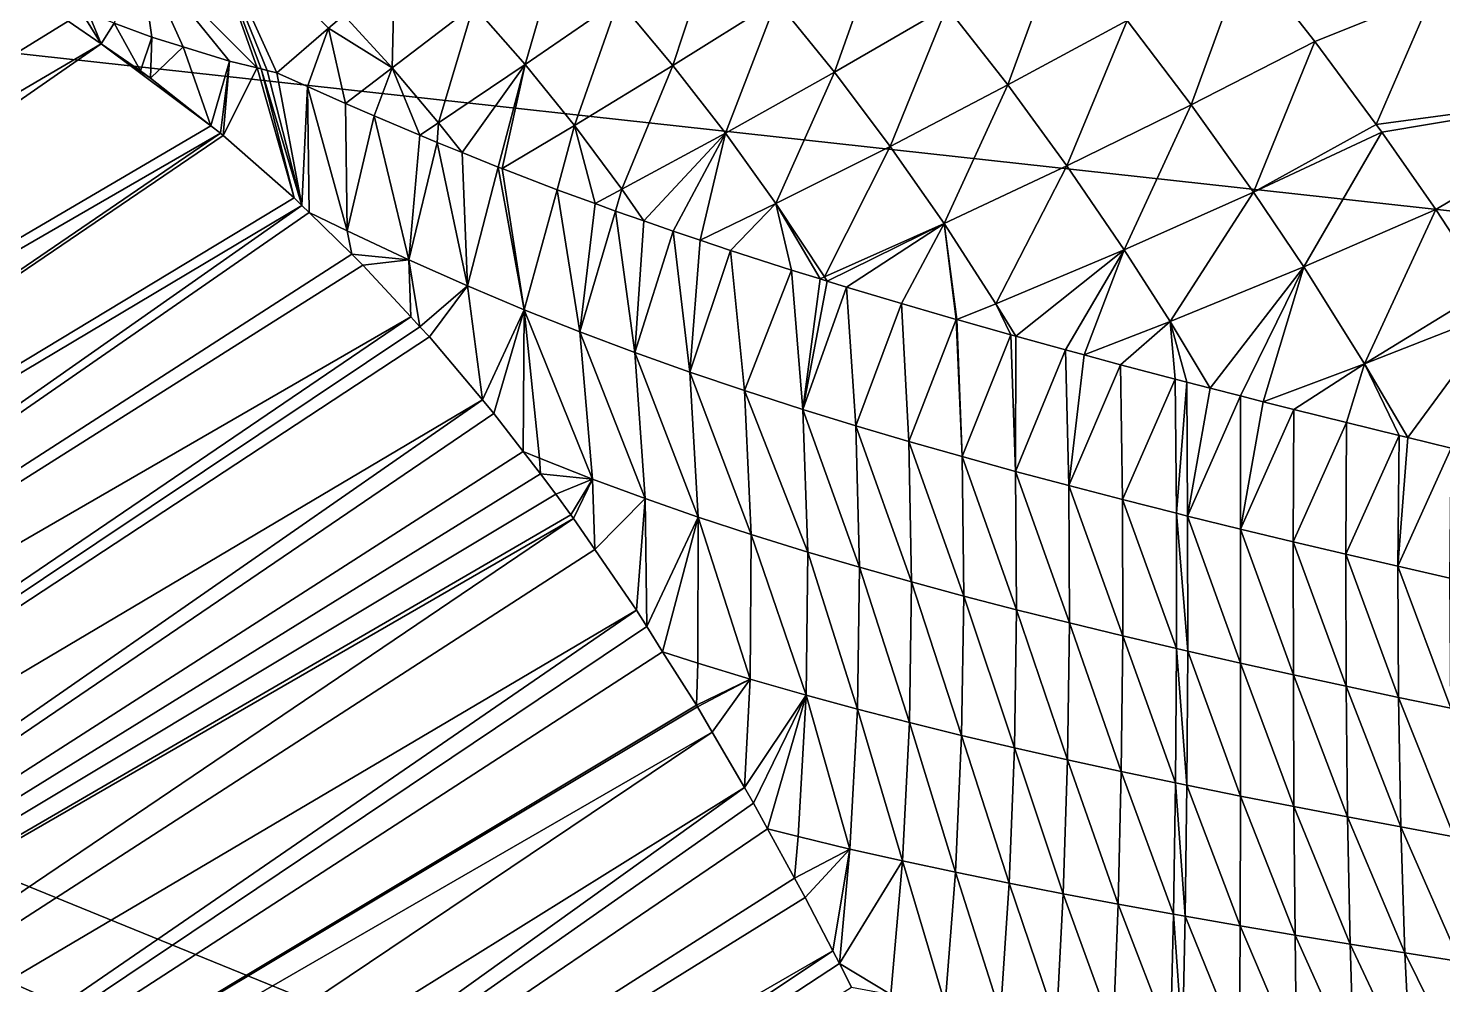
# Model space of a CAD drawing. Header units: metres. Extents: x -44.6 to 35.4, y -44.1 to 26.9.
# Drawn here: x -9.359 to -5.401, y -34.081 to -31.405 of the extents above; entities that cross this region are included whole.
import ezdxf

# ---------------------------------------------------------------- set-up
doc = ezdxf.new("R2010")
doc.units = ezdxf.units.M

msp = doc.modelspace()

# ---------------------------------------------------------------- linework, layer by layer
for points in [[(-4.72861, -19.162354, 91.214554), (10.037395, -33.610336, 91.214554), (-17.179567, -30.617912, 91.214554)], [(-7.651401, -39.624588, 91.214554), (-17.403347, -30.868298, 91.214554), (-17.179567, -30.617912, 91.214554)], [(-17.179567, -30.617912, 91.214554), (-5.13579, -35.973984, 91.214554), (-5.293805, -36.419106, 91.214554)], [(-5.293805, -36.419106, 91.214554), (-5.446304, -36.778797, 91.214554), (-17.179567, -30.617912, 91.214554)], [(-5.446304, -36.778797, 91.214554), (-5.618972, -37.132542, 91.214554), (-17.179567, -30.617912, 91.214554)], [(-5.618972, -37.132542, 91.214554), (-5.811284, -37.479256, 91.214554), (-17.179567, -30.617912, 91.214554)], [(-5.811284, -37.479256, 91.214554), (-6.022655, -37.817894, 91.214554), (-17.179567, -30.617912, 91.214554)], [(-6.022655, -37.817894, 91.214554), (-6.252445, -38.147423, 91.214554), (-17.179567, -30.617912, 91.214554)], [(-6.252445, -38.147423, 91.214554), (-6.499954, -38.466846, 91.214554), (-17.179567, -30.617912, 91.214554)], [(-6.499954, -38.466846, 91.214554), (-6.764432, -38.775192, 91.214554), (-17.179567, -30.617912, 91.214554)], [(-17.179567, -30.617912, 91.214554), (-7.341031, -39.354942, 91.214554), (-7.651401, -39.624588, 91.214554)], [(-6.764432, -38.775192, 91.214554), (-7.045075, -39.071526, 91.214554), (-17.179567, -30.617912, 91.214554)], [(-7.045075, -39.071526, 91.214554), (-7.341031, -39.354942, 91.214554), (-17.179567, -30.617912, 91.214554)], [(-17.179567, -30.617912, 91.214554), (10.037395, -33.610336, 91.214554), (-4.038686, -35.973984, 91.214554)], [(-4.038686, -35.973984, 91.214554), (-5.13579, -35.973984, 91.214554), (-17.179567, -30.617912, 91.214554)], [(-17.403347, -30.868298, 91.214554), (-7.651401, -39.624588, 91.214554), (-7.975243, -39.879639, 91.214554)], [(-7.975243, -39.879639, 91.214554), (-8.311572, -40.11932, 91.214554), (-17.403347, -30.868298, 91.214554)], [(-17.403347, -30.868298, 91.214554), (-9.017574, -40.549717, 91.214554), (-9.385103, -40.739124, 91.214554)], [(-8.311572, -40.11932, 91.214554), (-8.659369, -40.342903, 91.214554), (-17.403347, -30.868298, 91.214554)], [(-8.659369, -40.342903, 91.214554), (-9.017574, -40.549717, 91.214554), (-17.403347, -30.868298, 91.214554)], [(-5.429607, -31.30958, 95.404175), (-4.854476, -31.574711, 95.550835), (-4.55863, -30.970064, 95.549835)], [(-8.892347, -31.026688, 96.007904), (-9.048151, -31.185833, 96.236069), (-8.718632, -31.515865, 96.222389)], [(-8.892347, -31.026688, 96.007904), (-8.519124, -31.404871, 95.996033), (-8.476163, -31.367752, 95.949577)], [(-8.892347, -31.026688, 96.007904), (-8.690208, -31.523039, 96.203484), (-8.663141, -31.529299, 96.185532)], [(-8.892347, -31.026688, 96.007904), (-8.707333, -31.518717, 96.214874), (-8.690208, -31.523039, 96.203484)], [(-8.718632, -31.515865, 96.222389), (-8.707333, -31.518717, 96.214874), (-8.892347, -31.026688, 96.007904)], [(-8.663141, -31.529299, 96.185532), (-8.519124, -31.404871, 95.996033), (-8.892347, -31.026688, 96.007904)], [(-7.432034, -31.135139, 95.399071), (-7.707742, -31.327133, 95.540222), (-7.555175, -31.509029, 95.544724)], [(-7.555175, -31.509029, 95.544724), (-7.264979, -31.327644, 95.405655), (-7.432034, -31.135139, 95.399071)], [(-6.964451, -31.135542, 95.30957), (-7.264979, -31.327644, 95.405655), (-7.103472, -31.5275, 95.417847)], [(-7.103472, -31.5275, 95.417847), (-6.788591, -31.3456, 95.325645), (-6.964451, -31.135542, 95.30957)], [(-9.118727, -31.39015, 96.483597), (-9.013546, -31.429773, 96.417313), (-9.048151, -31.185833, 96.236069)], [(-9.048151, -31.185833, 96.236069), (-8.92608, -31.456532, 96.359634), (-8.795731, -31.496408, 96.273666)], [(-9.013546, -31.429773, 96.417313), (-8.92608, -31.456532, 96.359634), (-9.048151, -31.185833, 96.236069)], [(-8.795731, -31.496408, 96.273666), (-8.718632, -31.515865, 96.222389), (-9.048151, -31.185833, 96.236069)], [(-7.86618, -31.152172, 95.541237), (-8.11282, -31.341869, 95.722733), (-7.968784, -31.505947, 95.721008)], [(-7.968784, -31.505947, 95.721008), (-7.707742, -31.327133, 95.540222), (-7.86618, -31.152172, 95.541237)], [(-6.468548, -31.155424, 95.279335), (-6.788591, -31.3456, 95.325645), (-6.61798, -31.563437, 95.347656)], [(-6.61798, -31.563437, 95.347656), (-6.284072, -31.382952, 95.307442), (-6.468548, -31.155424, 95.279335)], [(-5.951048, -31.196629, 95.31543), (-6.284072, -31.382952, 95.307442), (-6.104659, -31.618704, 95.342056)], [(-6.104659, -31.618704, 95.342056), (-5.758763, -31.441494, 95.358711), (-5.951048, -31.196629, 95.31543)], [(-5.951048, -31.196629, 95.31543), (-5.758763, -31.441494, 95.358711), (-5.429607, -31.30958, 95.404175)], [(-13.158635, -33.796532, 104.621277), (-9.247587, -31.384865, 96.603561), (-9.453958, -31.259403, 96.692513)], [(-8.33386, -31.244806, 95.795723), (-8.476163, -31.367752, 95.949577), (-8.341244, -31.515905, 95.940193)], [(-8.341244, -31.515905, 95.940193), (-8.11282, -31.341869, 95.722733), (-8.33386, -31.244806, 95.795723)], [(-8.11282, -31.341869, 95.722733), (-8.341244, -31.515905, 95.940193), (-8.211307, -31.668943, 95.938759)], [(-8.211307, -31.668943, 95.938759), (-7.968784, -31.505947, 95.721008), (-8.11282, -31.341869, 95.722733)], [(-7.707742, -31.327133, 95.540222), (-7.968784, -31.505947, 95.721008), (-7.83064, -31.676945, 95.724655)], [(-7.83064, -31.676945, 95.724655), (-7.555175, -31.509029, 95.544724), (-7.707742, -31.327133, 95.540222)], [(-7.264979, -31.327644, 95.405655), (-7.555175, -31.509029, 95.544724), (-7.408267, -31.698284, 95.554489)], [(-7.408267, -31.698284, 95.554489), (-7.103472, -31.5275, 95.417847), (-7.264979, -31.327644, 95.405655)], [(-6.788591, -31.3456, 95.325645), (-7.103472, -31.5275, 95.417847), (-6.947366, -31.735159, 95.435425)], [(-6.947366, -31.735159, 95.435425), (-6.61798, -31.563437, 95.347656), (-6.788591, -31.3456, 95.325645)], [(-5.758763, -31.441494, 95.358711), (-5.587369, -31.673664, 95.405022), (-5.429607, -31.30958, 95.404175)], [(-4.854476, -31.574711, 95.550835), (-5.429607, -31.30958, 95.404175), (-5.587369, -31.673664, 95.405022)], [(-13.158635, -33.796532, 104.621277), (-9.15542, -31.448265, 96.566231), (-9.247587, -31.384865, 96.603561)], [(-9.247587, -31.384865, 96.603561), (-9.15542, -31.448265, 96.566231), (-9.213145, -31.35458, 96.543106)], [(-9.15542, -31.448265, 96.566231), (-9.190955, -31.36294, 96.529121), (-9.213145, -31.35458, 96.543106)], [(-9.118727, -31.39015, 96.483597), (-9.190955, -31.36294, 96.529121), (-9.15542, -31.448265, 96.566231)], [(-8.341244, -31.515905, 95.940193), (-8.476163, -31.367752, 95.949577), (-8.519124, -31.404871, 95.996033)], [(-6.284072, -31.382952, 95.307442), (-6.61798, -31.563437, 95.347656), (-6.452559, -31.78952, 95.375389)], [(-6.452559, -31.78952, 95.375389), (-6.104659, -31.618704, 95.342056), (-6.284072, -31.382952, 95.307442)], [(-9.118727, -31.39015, 96.483597), (-9.15542, -31.448265, 96.566231), (-9.045292, -31.524021, 96.521629)], [(-9.045292, -31.524021, 96.521629), (-9.013546, -31.429773, 96.417313), (-9.118727, -31.39015, 96.483597)], [(-8.519124, -31.404871, 95.996033), (-8.663141, -31.529299, 96.185532), (-8.577765, -31.567907, 96.14315)], [(-8.519124, -31.404871, 95.996033), (-8.577765, -31.567907, 96.14315), (-8.471043, -31.614891, 96.091545)], [(-8.471043, -31.614891, 96.091545), (-8.341244, -31.515905, 95.940193), (-8.519124, -31.404871, 95.996033)], [(-13.158635, -33.796532, 104.621277), (-12.93784, -34.076881, 104.650742), (-9.15542, -31.448265, 96.566231)], [(-8.848189, -31.677589, 96.44593), (-9.15542, -31.448265, 96.566231), (-12.93784, -34.076881, 104.650742)], [(-9.15542, -31.448265, 96.566231), (-8.848189, -31.677589, 96.44593), (-9.017264, -31.544638, 96.510628)], [(-9.017264, -31.544638, 96.510628), (-9.045292, -31.524021, 96.521629), (-9.15542, -31.448265, 96.566231)], [(-9.045292, -31.524021, 96.521629), (-9.017264, -31.544638, 96.510628), (-9.013546, -31.429773, 96.417313)], [(-8.92608, -31.456532, 96.359634), (-9.013546, -31.429773, 96.417313), (-9.017264, -31.544638, 96.510628)], [(-9.017264, -31.544638, 96.510628), (-8.848189, -31.677589, 96.44593), (-8.92608, -31.456532, 96.359634)], [(-8.795731, -31.496408, 96.273666), (-8.92608, -31.456532, 96.359634), (-8.848189, -31.677589, 96.44593)], [(-5.758763, -31.441494, 95.358711), (-6.104659, -31.618704, 95.342056), (-5.930371, -31.863153, 95.382942)], [(-5.930371, -31.863153, 95.382942), (-5.587369, -31.673664, 95.405022), (-5.758763, -31.441494, 95.358711)], [(-8.848189, -31.677589, 96.44593), (-8.821578, -31.698517, 96.435745), (-8.795731, -31.496408, 96.273666)], [(-8.821578, -31.698517, 96.435745), (-8.813328, -31.705004, 96.432587), (-8.795731, -31.496408, 96.273666)], [(-8.813328, -31.705004, 96.432587), (-8.718632, -31.515865, 96.222389), (-8.795731, -31.496408, 96.273666)], [(-8.718632, -31.515865, 96.222389), (-8.813328, -31.705004, 96.432587), (-8.615121, -31.879326, 96.358963)], [(-8.615121, -31.879326, 96.358963), (-8.707333, -31.518717, 96.214874), (-8.718632, -31.515865, 96.222389)], [(-8.615121, -31.879326, 96.358963), (-8.593368, -31.900587, 96.350914), (-8.707333, -31.518717, 96.214874)], [(-8.690208, -31.523039, 96.203484), (-8.707333, -31.518717, 96.214874), (-8.593368, -31.900587, 96.350914)], [(-8.663141, -31.529299, 96.185532), (-8.690208, -31.523039, 96.203484), (-8.593368, -31.900587, 96.350914)], [(-8.577765, -31.567907, 96.14315), (-8.663141, -31.529299, 96.185532), (-8.593368, -31.900587, 96.350914)], [(-8.341244, -31.515905, 95.940193), (-8.471043, -31.614891, 96.091545), (-8.391239, -31.650024, 96.052948)], [(-8.341244, -31.515905, 95.940193), (-8.391239, -31.650024, 96.052948), (-8.263228, -31.703991, 95.993797)], [(-8.263228, -31.703991, 95.993797), (-8.211307, -31.668943, 95.938759), (-8.341244, -31.515905, 95.940193)], [(-7.968784, -31.505947, 95.721008), (-8.211307, -31.668943, 95.938759), (-8.145356, -31.75235, 95.941078)], [(-8.145356, -31.75235, 95.941078), (-8.044429, -31.792955, 95.896988), (-7.968784, -31.505947, 95.721008)], [(-7.968784, -31.505947, 95.721008), (-8.044429, -31.792955, 95.896988), (-8.033038, -31.797325, 95.892334)], [(-8.033038, -31.797325, 95.892334), (-7.83064, -31.676945, 95.724655), (-7.968784, -31.505947, 95.721008)], [(-7.555175, -31.509029, 95.544724), (-7.83064, -31.676945, 95.724655), (-7.698211, -31.855276, 95.733444)], [(-7.698211, -31.855276, 95.733444), (-7.408267, -31.698284, 95.554489), (-7.555175, -31.509029, 95.544724)], [(-7.103472, -31.5275, 95.417847), (-7.408267, -31.698284, 95.554489), (-7.266898, -31.895338, 95.569313)], [(-7.266898, -31.895338, 95.569313), (-6.947366, -31.735159, 95.435425), (-7.103472, -31.5275, 95.417847)], [(-8.593368, -31.900587, 96.350914), (-8.573427, -31.920076, 96.343536), (-8.577765, -31.567907, 96.14315)], [(-8.573427, -31.920076, 96.343536), (-8.467159, -31.971355, 96.281868), (-8.577765, -31.567907, 96.14315)], [(-8.471043, -31.614891, 96.091545), (-8.577765, -31.567907, 96.14315), (-8.467159, -31.971355, 96.281868)], [(-6.61798, -31.563437, 95.347656), (-6.947366, -31.735159, 95.435425), (-6.796616, -31.951071, 95.45816)], [(-6.796616, -31.951071, 95.45816), (-6.452559, -31.78952, 95.375389), (-6.61798, -31.563437, 95.347656)], [(-5.587369, -31.673664, 95.405022), (-5.57158, -31.695051, 95.409286), (-4.854476, -31.574711, 95.550835)], [(-5.57158, -31.695051, 95.409286), (-5.420776, -31.911686, 95.456436), (-4.854476, -31.574711, 95.550835)], [(-4.854476, -31.574711, 95.550835), (-5.420776, -31.911686, 95.456436), (-5.276256, -32.132824, 95.50808)], [(-8.391239, -31.650024, 96.052948), (-8.471043, -31.614891, 96.091545), (-8.467159, -31.971355, 96.281868)], [(-6.104659, -31.618704, 95.342056), (-6.452559, -31.78952, 95.375389), (-6.292387, -32.0243, 95.408607)], [(-6.292387, -32.0243, 95.408607), (-5.930371, -31.863153, 95.382942), (-6.104659, -31.618704, 95.342056)], [(-8.467159, -31.971355, 96.281868), (-8.294608, -32.052464, 96.184105), (-8.391239, -31.650024, 96.052948)], [(-8.263228, -31.703991, 95.993797), (-8.391239, -31.650024, 96.052948), (-8.294608, -32.052464, 96.184105)], [(-12.93784, -34.076881, 104.650742), (-8.821578, -31.698517, 96.435745), (-8.848189, -31.677589, 96.44593)], [(-8.821578, -31.698517, 96.435745), (-12.93784, -34.076881, 104.650742), (-12.717044, -34.357231, 104.680214)], [(-12.717044, -34.357231, 104.680214), (-8.813328, -31.705004, 96.432587), (-8.821578, -31.698517, 96.435745)], [(-8.211307, -31.668943, 95.938759), (-8.263228, -31.703991, 95.993797), (-8.214545, -31.724514, 95.971298)], [(-8.214545, -31.724514, 95.971298), (-8.145356, -31.75235, 95.941078), (-8.211307, -31.668943, 95.938759)], [(-7.83064, -31.676945, 95.724655), (-8.033038, -31.797325, 95.892334), (-7.878665, -31.856552, 95.829262)], [(-7.83064, -31.676945, 95.724655), (-7.878665, -31.856552, 95.829262), (-7.773067, -31.895216, 95.789345)], [(-7.773067, -31.895216, 95.789345), (-7.698211, -31.855276, 95.733444), (-7.83064, -31.676945, 95.724655)], [(-7.408267, -31.698284, 95.554489), (-7.698211, -31.855276, 95.733444), (-7.636386, -31.943981, 95.74025)], [(-7.636386, -31.943981, 95.74025), (-7.554343, -31.9727, 95.711891), (-7.408267, -31.698284, 95.554489)], [(-7.408267, -31.698284, 95.554489), (-7.554343, -31.9727, 95.711891), (-7.478818, -31.998028, 95.688339)], [(-7.478818, -31.998028, 95.688339), (-7.266898, -31.895338, 95.569313), (-7.408267, -31.698284, 95.554489)], [(-5.930371, -31.863153, 95.382942), (-5.57158, -31.695051, 95.409286), (-5.587369, -31.673664, 95.405022)], [(-5.57158, -31.695051, 95.409286), (-5.930371, -31.863153, 95.382942), (-5.790227, -32.072231, 95.42131)], [(-5.790227, -32.072231, 95.42131), (-5.420776, -31.911686, 95.456436), (-5.57158, -31.695051, 95.409286)], [(-12.717044, -34.357231, 104.680214), (-8.615121, -31.879326, 96.358963), (-8.813328, -31.705004, 96.432587)], [(-8.214545, -31.724514, 95.971298), (-8.263228, -31.703991, 95.993797), (-8.294608, -32.052464, 96.184105)], [(-8.294608, -32.052464, 96.184105), (-8.130305, -32.125626, 96.095566), (-8.214545, -31.724514, 95.971298)], [(-8.145356, -31.75235, 95.941078), (-8.214545, -31.724514, 95.971298), (-8.130305, -32.125626, 96.095566)], [(-6.947366, -31.735159, 95.435425), (-7.266898, -31.895338, 95.569313), (-7.131043, -32.100639, 95.588974)], [(-7.131043, -32.100639, 95.588974), (-6.796616, -31.951071, 95.45816), (-6.947366, -31.735159, 95.435425)], [(-8.044429, -31.792955, 95.896988), (-8.145356, -31.75235, 95.941078), (-8.130305, -32.125626, 96.095566)], [(-8.130305, -32.125626, 96.095566), (-7.971256, -32.192528, 96.014793), (-8.044429, -31.792955, 95.896988)], [(-8.033038, -31.797325, 95.892334), (-8.044429, -31.792955, 95.896988), (-7.971256, -32.192528, 96.014793)], [(-7.878665, -31.856552, 95.829262), (-8.033038, -31.797325, 95.892334), (-7.971256, -32.192528, 96.014793)], [(-6.452559, -31.78952, 95.375389), (-6.796616, -31.951071, 95.45816), (-6.651285, -32.175671, 95.485817)], [(-6.651285, -32.175671, 95.485817), (-6.292387, -32.0243, 95.408607), (-6.452559, -31.78952, 95.375389)], [(-7.971256, -32.192528, 96.014793), (-7.815434, -32.254425, 95.940903), (-7.878665, -31.856552, 95.829262)], [(-7.773067, -31.895216, 95.789345), (-7.878665, -31.856552, 95.829262), (-7.815434, -32.254425, 95.940903)], [(-7.698211, -31.855276, 95.733444), (-7.773067, -31.895216, 95.789345), (-7.715684, -31.916225, 95.767654)], [(-7.715684, -31.916225, 95.767654), (-7.636386, -31.943981, 95.74025), (-7.698211, -31.855276, 95.733444)], [(-12.717044, -34.357231, 104.680214), (-8.593368, -31.900587, 96.350914), (-8.615121, -31.879326, 96.358963)], [(-7.715684, -31.916225, 95.767654), (-7.773067, -31.895216, 95.789345), (-7.815434, -32.254425, 95.940903)], [(-7.266898, -31.895338, 95.569313), (-7.478818, -31.998028, 95.688339), (-7.393795, -32.026543, 95.661819)], [(-7.393795, -32.026543, 95.661819), (-7.223531, -32.081322, 95.61483), (-7.266898, -31.895338, 95.569313)], [(-7.266898, -31.895338, 95.569313), (-7.223531, -32.081322, 95.61483), (-7.143291, -32.106174, 95.595573)], [(-7.143291, -32.106174, 95.595573), (-7.131043, -32.100639, 95.588974), (-7.266898, -31.895338, 95.569313)], [(-5.930371, -31.863153, 95.382942), (-6.292387, -32.0243, 95.408607), (-6.163999, -32.225357, 95.44001)], [(-6.163999, -32.225357, 95.44001), (-5.790227, -32.072231, 95.42131), (-5.930371, -31.863153, 95.382942)], [(-12.717044, -34.357231, 104.680214), (-12.523486, -34.658314, 104.690071), (-8.593368, -31.900587, 96.350914)], [(-8.573427, -31.920076, 96.343536), (-8.593368, -31.900587, 96.350914), (-12.523486, -34.658314, 104.690071)], [(-8.453531, -32.037262, 96.299171), (-8.573427, -31.920076, 96.343536), (-12.523486, -34.658314, 104.690071)], [(-8.453531, -32.037262, 96.299171), (-8.467159, -31.971355, 96.281868), (-8.573427, -31.920076, 96.343536)], [(-7.815434, -32.254425, 95.940903), (-7.661419, -32.312283, 95.873314), (-7.715684, -31.916225, 95.767654)], [(-7.636386, -31.943981, 95.74025), (-7.715684, -31.916225, 95.767654), (-7.661419, -32.312283, 95.873314)], [(-5.420776, -31.911686, 95.456436), (-5.790227, -32.072231, 95.42131), (-5.619652, -32.344082, 95.474991)], [(-5.619652, -32.344082, 95.474991), (-5.276256, -32.132824, 95.50808), (-5.420776, -31.911686, 95.456436)], [(-8.294608, -32.052464, 96.184105), (-8.467159, -31.971355, 96.281868), (-8.453531, -32.037262, 96.299171)], [(-7.554343, -31.9727, 95.711891), (-7.636386, -31.943981, 95.74025), (-7.661419, -32.312283, 95.873314)], [(-7.661419, -32.312283, 95.873314), (-7.508187, -32.366852, 95.811684), (-7.554343, -31.9727, 95.711891)], [(-7.478818, -31.998028, 95.688339), (-7.554343, -31.9727, 95.711891), (-7.508187, -32.366852, 95.811684)], [(-6.796616, -31.951071, 95.45816), (-7.131043, -32.100639, 95.588974), (-7.12365, -32.112255, 95.590858)], [(-7.12365, -32.112255, 95.590858), (-7.069353, -32.129074, 95.577827), (-6.796616, -31.951071, 95.45816)], [(-7.069353, -32.129074, 95.577827), (-6.915748, -32.175083, 95.546303), (-6.796616, -31.951071, 95.45816)], [(-6.915748, -32.175083, 95.546303), (-6.762477, -32.219597, 95.520226), (-6.796616, -31.951071, 95.45816)], [(-6.796616, -31.951071, 95.45816), (-6.762477, -32.219597, 95.520226), (-6.760688, -32.2201, 95.519981)], [(-6.760688, -32.2201, 95.519981), (-6.651285, -32.175671, 95.485817), (-6.796616, -31.951071, 95.45816)], [(-7.393795, -32.026543, 95.661819), (-7.478818, -31.998028, 95.688339), (-7.508187, -32.366852, 95.811684)], [(-8.42281, -32.067287, 96.287811), (-8.453531, -32.037262, 96.299171), (-12.523486, -34.658314, 104.690071)], [(-8.453531, -32.037262, 96.299171), (-8.42281, -32.067287, 96.287811), (-8.294608, -32.052464, 96.184105)], [(-8.294608, -32.052464, 96.184105), (-8.42281, -32.067287, 96.287811), (-8.288301, -32.212582, 96.236732)], [(-8.130305, -32.125626, 96.095566), (-8.294608, -32.052464, 96.184105), (-8.263018, -32.239895, 96.227127)], [(-8.288301, -32.212582, 96.236732), (-8.263018, -32.239895, 96.227127), (-8.294608, -32.052464, 96.184105)], [(-7.508187, -32.366852, 95.811684), (-7.354977, -32.418713, 95.755821), (-7.393795, -32.026543, 95.661819)], [(-7.223531, -32.081322, 95.61483), (-7.393795, -32.026543, 95.661819), (-7.354977, -32.418713, 95.755821)], [(-6.292387, -32.0243, 95.408607), (-6.651285, -32.175671, 95.485817), (-6.59556, -32.266621, 95.49823)], [(-6.59556, -32.266621, 95.49823), (-6.456228, -32.304955, 95.484428), (-6.292387, -32.0243, 95.408607)], [(-6.292387, -32.0243, 95.408607), (-6.456228, -32.304955, 95.484428), (-6.404182, -32.318939, 95.481155)], [(-6.404182, -32.318939, 95.481155), (-6.163999, -32.225357, 95.44001), (-6.292387, -32.0243, 95.408607)], [(-12.523486, -34.658314, 104.690071), (-8.288301, -32.212582, 96.236732), (-8.42281, -32.067287, 96.287811)], [(-7.354977, -32.418713, 95.755821), (-7.191738, -32.471317, 95.702728), (-7.223531, -32.081322, 95.61483)], [(-7.143291, -32.106174, 95.595573), (-7.223531, -32.081322, 95.61483), (-7.191738, -32.471317, 95.702728)], [(-5.790227, -32.072231, 95.42131), (-6.163999, -32.225357, 95.44001), (-6.051883, -32.41169, 95.471802)], [(-6.051883, -32.41169, 95.471802), (-5.967098, -32.433487, 95.473335), (-5.790227, -32.072231, 95.42131)], [(-5.790227, -32.072231, 95.42131), (-5.967098, -32.433487, 95.473335), (-5.903566, -32.449554, 95.476822)], [(-5.903566, -32.449554, 95.476822), (-5.619652, -32.344082, 95.474991), (-5.790227, -32.072231, 95.42131)], [(-8.263018, -32.239895, 96.227127), (-8.23656, -32.268475, 96.217079), (-8.130305, -32.125626, 96.095566)], [(-8.23656, -32.268475, 96.217079), (-8.088394, -32.4445, 96.157463), (-8.130305, -32.125626, 96.095566)], [(-7.971256, -32.192528, 96.014793), (-8.130305, -32.125626, 96.095566), (-8.088394, -32.4445, 96.157463)], [(-7.12365, -32.112255, 95.590858), (-7.143291, -32.106174, 95.595573), (-7.191738, -32.471317, 95.702728)], [(-7.069353, -32.129074, 95.577827), (-7.12365, -32.112255, 95.590858), (-7.191738, -32.471317, 95.702728)], [(-7.191738, -32.471317, 95.702728), (-7.043281, -32.517048, 95.660233), (-7.069353, -32.129074, 95.577827)], [(-7.12365, -32.112255, 95.590858), (-7.131043, -32.100639, 95.588974), (-7.143291, -32.106174, 95.595573)], [(-6.915748, -32.175083, 95.546303), (-7.069353, -32.129074, 95.577827), (-7.043281, -32.517048, 95.660233)], [(-5.619652, -32.344082, 95.474991), (-5.236855, -32.193111, 95.522163), (-5.276256, -32.132824, 95.50808)], [(-7.043281, -32.517048, 95.660233), (-6.894802, -32.561001, 95.623268), (-6.915748, -32.175083, 95.546303)], [(-6.762477, -32.219597, 95.520226), (-6.915748, -32.175083, 95.546303), (-6.894802, -32.561001, 95.623268)], [(-6.651285, -32.175671, 95.485817), (-6.760688, -32.2201, 95.519981), (-6.609353, -32.262825, 95.499596)], [(-6.609353, -32.262825, 95.499596), (-6.59556, -32.266621, 95.49823), (-6.651285, -32.175671, 95.485817)], [(-8.288301, -32.212582, 96.236732), (-12.523486, -34.658314, 104.690071), (-12.329929, -34.9594, 104.699936)], [(-12.329929, -34.9594, 104.699936), (-8.263018, -32.239895, 96.227127), (-8.288301, -32.212582, 96.236732)], [(-8.088394, -32.4445, 96.157463), (-8.056521, -32.482365, 96.144638), (-7.971256, -32.192528, 96.014793)], [(-7.971256, -32.192528, 96.014793), (-8.056521, -32.482365, 96.144638), (-7.974609, -32.588917, 96.108604)], [(-7.974609, -32.588917, 96.108604), (-7.928459, -32.607628, 96.083702), (-7.971256, -32.192528, 96.014793)], [(-7.971256, -32.192528, 96.014793), (-7.928459, -32.607628, 96.083702), (-7.780074, -32.666267, 96.003326)], [(-7.780074, -32.666267, 96.003326), (-7.815434, -32.254425, 95.940903), (-7.971256, -32.192528, 96.014793)], [(-5.236855, -32.193111, 95.522163), (-5.619652, -32.344082, 95.474991), (-5.498796, -32.55019, 95.518326)], [(-5.498796, -32.55019, 95.518326), (-5.377603, -32.579716, 95.538712), (-5.236855, -32.193111, 95.522163)], [(-8.23656, -32.268475, 96.217079), (-8.263018, -32.239895, 96.227127), (-12.329929, -34.9594, 104.699936)], [(-7.815434, -32.254425, 95.940903), (-7.780074, -32.666267, 96.003326), (-7.63255, -32.720913, 95.92952)], [(-7.63255, -32.720913, 95.92952), (-7.661419, -32.312283, 95.873314), (-7.815434, -32.254425, 95.940903)], [(-6.894802, -32.561001, 95.623268), (-6.746103, -32.603428, 95.591805), (-6.762477, -32.219597, 95.520226)], [(-6.760688, -32.2201, 95.519981), (-6.762477, -32.219597, 95.520226), (-6.746103, -32.603428, 95.591805)], [(-6.609353, -32.262825, 95.499596), (-6.760688, -32.2201, 95.519981), (-6.746103, -32.603428, 95.591805)], [(-6.163999, -32.225357, 95.44001), (-6.404182, -32.318939, 95.481155), (-6.302984, -32.34613, 95.474792)], [(-6.163999, -32.225357, 95.44001), (-6.302984, -32.34613, 95.474792), (-6.14951, -32.386497, 95.470741)], [(-6.14951, -32.386497, 95.470741), (-6.117412, -32.39484, 95.470612), (-6.163999, -32.225357, 95.44001)], [(-6.117412, -32.39484, 95.470612), (-6.051883, -32.41169, 95.471802), (-6.163999, -32.225357, 95.44001)], [(-12.329929, -34.9594, 104.699936), (-8.088394, -32.4445, 96.157463), (-8.23656, -32.268475, 96.217079)], [(-6.746103, -32.603428, 95.591805), (-6.59703, -32.644543, 95.565819), (-6.609353, -32.262825, 95.499596)], [(-6.59556, -32.266621, 95.49823), (-6.609353, -32.262825, 95.499596), (-6.59703, -32.644543, 95.565819)], [(-6.456228, -32.304955, 95.484428), (-6.59556, -32.266621, 95.49823), (-6.59703, -32.644543, 95.565819)], [(-7.661419, -32.312283, 95.873314), (-7.63255, -32.720913, 95.92952), (-7.484977, -32.772301, 95.86187)], [(-7.484977, -32.772301, 95.86187), (-7.508187, -32.366852, 95.811684), (-7.661419, -32.312283, 95.873314)], [(-6.59703, -32.644543, 95.565819), (-6.447464, -32.684525, 95.545357), (-6.456228, -32.304955, 95.484428)], [(-6.404182, -32.318939, 95.481155), (-6.456228, -32.304955, 95.484428), (-6.447464, -32.684525, 95.545357)], [(-6.302984, -32.34613, 95.474792), (-6.404182, -32.318939, 95.481155), (-6.447464, -32.684525, 95.545357)], [(-7.508187, -32.366852, 95.811684), (-7.484977, -32.772301, 95.86187), (-7.336682, -32.821011, 95.800125)], [(-7.336682, -32.821011, 95.800125), (-7.354977, -32.418713, 95.755821), (-7.508187, -32.366852, 95.811684)], [(-6.447464, -32.684525, 95.545357), (-6.297311, -32.723526, 95.530464), (-6.302984, -32.34613, 95.474792)], [(-6.14951, -32.386497, 95.470741), (-6.302984, -32.34613, 95.474792), (-6.297311, -32.723526, 95.530464)], [(-5.619652, -32.344082, 95.474991), (-5.903566, -32.449554, 95.476822), (-5.817987, -32.471203, 95.481522)], [(-5.817987, -32.471203, 95.481522), (-5.670044, -32.508087, 95.495155), (-5.619652, -32.344082, 95.474991)], [(-5.670044, -32.508087, 95.495155), (-5.523252, -32.544235, 95.514214), (-5.619652, -32.344082, 95.474991)], [(-5.523252, -32.544235, 95.514214), (-5.498796, -32.55019, 95.518326), (-5.619652, -32.344082, 95.474991)], [(-6.297311, -32.723526, 95.530464), (-6.14648, -32.761688, 95.521217), (-6.14951, -32.386497, 95.470741)], [(-6.117412, -32.39484, 95.470612), (-6.14951, -32.386497, 95.470741), (-6.14648, -32.761688, 95.521217)], [(-6.14648, -32.761688, 95.521217), (-6.114879, -32.769569, 95.520004), (-6.117412, -32.39484, 95.470612)], [(-6.051883, -32.41169, 95.471802), (-6.117412, -32.39484, 95.470612), (-6.114879, -32.769569, 95.520004)], [(-5.967098, -32.433487, 95.473335), (-6.051883, -32.41169, 95.471802), (-6.114879, -32.769569, 95.520004)], [(-12.329929, -34.9594, 104.699936), (-12.165959, -35.277569, 104.690071), (-8.088394, -32.4445, 96.157463)], [(-8.056521, -32.482365, 96.144638), (-8.088394, -32.4445, 96.157463), (-12.165959, -35.277569, 104.690071)], [(-7.354977, -32.418713, 95.755821), (-7.336682, -32.821011, 95.800125), (-7.177922, -32.870296, 95.740921)], [(-7.177922, -32.870296, 95.740921), (-7.191738, -32.471317, 95.702728), (-7.354977, -32.418713, 95.755821)], [(-6.114879, -32.769569, 95.520004), (-5.966645, -32.806026, 95.517715), (-5.967098, -32.433487, 95.473335)], [(-5.903566, -32.449554, 95.476822), (-5.967098, -32.433487, 95.473335), (-5.966645, -32.806026, 95.517715)], [(-5.817987, -32.471203, 95.481522), (-5.903566, -32.449554, 95.476822), (-5.966645, -32.806026, 95.517715)], [(-12.165959, -35.277569, 104.690071), (-7.974609, -32.588917, 96.108604), (-8.056521, -32.482365, 96.144638)], [(-7.191738, -32.471317, 95.702728), (-7.177922, -32.870296, 95.740921), (-7.032909, -32.913044, 95.693016)], [(-7.032909, -32.913044, 95.693016), (-7.043281, -32.517048, 95.660233), (-7.191738, -32.471317, 95.702728)], [(-5.966645, -32.806026, 95.517715), (-5.819202, -32.841545, 95.521011), (-5.817987, -32.471203, 95.481522)], [(-5.670044, -32.508087, 95.495155), (-5.817987, -32.471203, 95.481522), (-5.819202, -32.841545, 95.521011)], [(-7.043281, -32.517048, 95.660233), (-7.032909, -32.913044, 95.693016), (-6.887319, -32.954044, 95.650764)], [(-6.887319, -32.954044, 95.650764), (-6.894802, -32.561001, 95.623268), (-7.043281, -32.517048, 95.660233)], [(-5.819202, -32.841545, 95.521011), (-5.672539, -32.876225, 95.529869), (-5.670044, -32.508087, 95.495155)], [(-5.523252, -32.544235, 95.514214), (-5.670044, -32.508087, 95.495155), (-5.672539, -32.876225, 95.529869)], [(-6.894802, -32.561001, 95.623268), (-6.887319, -32.954044, 95.650764), (-6.740994, -32.993549, 95.614136)], [(-6.740994, -32.993549, 95.614136), (-6.746103, -32.603428, 95.591805), (-6.894802, -32.561001, 95.623268)], [(-5.672539, -32.876225, 95.529869), (-5.526657, -32.910156, 95.544281), (-5.523252, -32.544235, 95.514214)], [(-5.498796, -32.55019, 95.518326), (-5.523252, -32.544235, 95.514214), (-5.526657, -32.910156, 95.544281)], [(-5.377603, -32.579716, 95.538712), (-5.498796, -32.55019, 95.518326), (-5.526657, -32.910156, 95.544281)], [(-7.92617, -32.651928, 96.087288), (-7.974609, -32.588917, 96.108604), (-12.165959, -35.277569, 104.690071)], [(-7.92617, -32.651928, 96.087288), (-7.928459, -32.607628, 96.083702), (-7.974609, -32.588917, 96.108604)], [(-7.780074, -32.666267, 96.003326), (-7.928459, -32.607628, 96.083702), (-7.92617, -32.651928, 96.087288)], [(-6.746103, -32.603428, 95.591805), (-6.740994, -32.993549, 95.614136), (-6.593812, -33.031757, 95.583115)], [(-6.593812, -33.031757, 95.583115), (-6.59703, -32.644543, 95.565819), (-6.746103, -32.603428, 95.591805)], [(-5.526657, -32.910156, 95.544281), (-5.381568, -32.943417, 95.56427), (-5.377603, -32.579716, 95.538712)], [(-7.882808, -32.708336, 96.068214), (-7.92617, -32.651928, 96.087288), (-12.165959, -35.277569, 104.690071)], [(-7.92617, -32.651928, 96.087288), (-7.882808, -32.708336, 96.068214), (-7.780074, -32.666267, 96.003326)], [(-6.59703, -32.644543, 95.565819), (-6.593812, -33.031757, 95.583115), (-6.445684, -33.068848, 95.557732)], [(-6.445684, -33.068848, 95.557732), (-6.447464, -32.684525, 95.545357), (-6.59703, -32.644543, 95.565819)], [(-7.780074, -32.666267, 96.003326), (-7.882808, -32.708336, 96.068214), (-7.840745, -32.766117, 96.048378)], [(-7.780074, -32.666267, 96.003326), (-7.840745, -32.766117, 96.048378), (-7.833416, -32.776775, 96.044601)], [(-7.833416, -32.776775, 96.044601), (-7.773752, -32.863537, 96.013824), (-7.780074, -32.666267, 96.003326)], [(-7.63255, -32.720913, 95.92952), (-7.780074, -32.666267, 96.003326), (-7.773752, -32.863537, 96.013824)], [(-6.447464, -32.684525, 95.545357), (-6.445684, -33.068848, 95.557732), (-6.296539, -33.104973, 95.53804)], [(-6.296539, -33.104973, 95.53804), (-6.297311, -32.723526, 95.530464), (-6.447464, -32.684525, 95.545357)], [(-12.165959, -35.277569, 104.690071), (-7.840745, -32.766117, 96.048378), (-7.882808, -32.708336, 96.068214)], [(-7.773752, -32.863537, 96.013824), (-7.657177, -33.033058, 95.95369), (-7.63255, -32.720913, 95.92952)], [(-7.657177, -33.033058, 95.95369), (-7.628655, -33.078308, 95.936371), (-7.63255, -32.720913, 95.92952)], [(-7.484977, -32.772301, 95.86187), (-7.63255, -32.720913, 95.92952), (-7.628655, -33.078308, 95.936371)], [(-6.297311, -32.723526, 95.530464), (-6.296539, -33.104973, 95.53804), (-6.146306, -33.140263, 95.524117)], [(-6.146306, -33.140263, 95.524117), (-6.14648, -32.761688, 95.521217), (-6.297311, -32.723526, 95.530464)], [(-12.165959, -35.277569, 104.690071), (-7.833416, -32.776775, 96.044601), (-7.840745, -32.766117, 96.048378)], [(-6.14648, -32.761688, 95.521217), (-6.146306, -33.140263, 95.524117), (-6.114779, -33.147541, 95.52195)], [(-6.114779, -33.147541, 95.52195), (-6.114879, -32.769569, 95.520004), (-6.14648, -32.761688, 95.521217)], [(-6.114879, -32.769569, 95.520004), (-6.114779, -33.147541, 95.52195), (-5.96667, -33.18119, 95.515259)], [(-5.96667, -33.18119, 95.515259), (-5.966645, -32.806026, 95.517715), (-6.114879, -32.769569, 95.520004)], [(-7.833416, -32.776775, 96.044601), (-12.165959, -35.277569, 104.690071), (-12.00199, -35.595737, 104.680214)], [(-12.00199, -35.595737, 104.680214), (-7.773752, -32.863537, 96.013824), (-7.833416, -32.776775, 96.044601)], [(-7.484977, -32.772301, 95.86187), (-7.628655, -33.078308, 95.936371), (-7.58404, -33.149094, 95.909271)], [(-7.58404, -33.149094, 95.909271), (-7.485144, -33.181499, 95.861504), (-7.484977, -32.772301, 95.86187)], [(-7.484977, -32.772301, 95.86187), (-7.485144, -33.181499, 95.861504), (-7.339242, -33.226101, 95.793922)], [(-7.339242, -33.226101, 95.793922), (-7.336682, -32.821011, 95.800125), (-7.484977, -32.772301, 95.86187)], [(-5.966645, -32.806026, 95.517715), (-5.96667, -33.18119, 95.515259), (-5.818996, -33.213924, 95.514328)], [(-5.818996, -33.213924, 95.514328), (-5.819202, -32.841545, 95.521011), (-5.966645, -32.806026, 95.517715)], [(-7.336682, -32.821011, 95.800125), (-7.339242, -33.226101, 95.793922), (-7.18233, -33.27113, 95.728737)], [(-7.18233, -33.27113, 95.728737), (-7.177922, -32.870296, 95.740921), (-7.336682, -32.821011, 95.800125)], [(-5.819202, -32.841545, 95.521011), (-5.818996, -33.213924, 95.514328), (-5.671769, -33.245846, 95.519142)], [(-5.671769, -33.245846, 95.519142), (-5.672539, -32.876225, 95.529869), (-5.819202, -32.841545, 95.521011)], [(-12.00199, -35.595737, 104.680214), (-7.657177, -33.033058, 95.95369), (-7.773752, -32.863537, 96.013824)], [(-7.177922, -32.870296, 95.740921), (-7.18233, -33.27113, 95.728737), (-7.03842, -33.310112, 95.675598)], [(-7.03842, -33.310112, 95.675598), (-7.032909, -32.913044, 95.693016), (-7.177922, -32.870296, 95.740921)], [(-5.672539, -32.876225, 95.529869), (-5.671769, -33.245846, 95.519142), (-5.525006, -33.277035, 95.529709)], [(-5.525006, -33.277035, 95.529709), (-5.526657, -32.910156, 95.544281), (-5.672539, -32.876225, 95.529869)], [(-7.032909, -32.913044, 95.693016), (-7.03842, -33.310112, 95.675598), (-6.893429, -33.347435, 95.628311)], [(-6.893429, -33.347435, 95.628311), (-6.887319, -32.954044, 95.650764), (-7.032909, -32.913044, 95.693016)], [(-5.526657, -32.910156, 95.544281), (-5.525006, -33.277035, 95.529709), (-5.37874, -33.307568, 95.546036)], [(-5.37874, -33.307568, 95.546036), (-5.381568, -32.943417, 95.56427), (-5.526657, -32.910156, 95.544281)], [(-6.887319, -32.954044, 95.650764), (-6.893429, -33.347435, 95.628311), (-6.747237, -33.383335, 95.586845)], [(-6.747237, -33.383335, 95.586845), (-6.740994, -32.993549, 95.614136), (-6.887319, -32.954044, 95.650764)], [(-6.740994, -32.993549, 95.614136), (-6.747237, -33.383335, 95.586845), (-6.599755, -33.418007, 95.551178)], [(-6.599755, -33.418007, 95.551178), (-6.593812, -33.031757, 95.583115), (-6.740994, -32.993549, 95.614136)], [(-12.00199, -35.595737, 104.680214), (-11.869599, -35.927128, 104.650742), (-7.657177, -33.033058, 95.95369)], [(-7.628655, -33.078308, 95.936371), (-7.657177, -33.033058, 95.95369), (-11.869599, -35.927128, 104.650742)], [(-6.593812, -33.031757, 95.583115), (-6.599755, -33.418007, 95.551178), (-6.450919, -33.451614, 95.521339)], [(-6.450919, -33.451614, 95.521339), (-6.445684, -33.068848, 95.557732), (-6.593812, -33.031757, 95.583115)], [(-11.869599, -35.927128, 104.650742), (-7.58404, -33.149094, 95.909271), (-7.628655, -33.078308, 95.936371)], [(-6.445684, -33.068848, 95.557732), (-6.450919, -33.451614, 95.521339), (-6.300682, -33.484299, 95.497383)], [(-6.300682, -33.484299, 95.497383), (-6.296539, -33.104973, 95.53804), (-6.445684, -33.068848, 95.557732)], [(-6.296539, -33.104973, 95.53804), (-6.300682, -33.484299, 95.497383), (-6.14899, -33.516186, 95.479408)], [(-6.14899, -33.516186, 95.479408), (-6.146306, -33.140263, 95.524117), (-6.296539, -33.104973, 95.53804)], [(-7.489551, -33.299004, 95.851883), (-7.58404, -33.149094, 95.909271), (-11.869599, -35.927128, 104.650742)], [(-7.489551, -33.299004, 95.851883), (-7.485144, -33.181499, 95.861504), (-7.58404, -33.149094, 95.909271)], [(-6.146306, -33.140263, 95.524117), (-6.14899, -33.516186, 95.479408), (-6.117114, -33.522758, 95.476418)], [(-6.117114, -33.522758, 95.476418), (-6.114779, -33.147541, 95.52195), (-6.146306, -33.140263, 95.524117)], [(-6.114779, -33.147541, 95.52195), (-6.117114, -33.522758, 95.476418), (-5.967173, -33.553116, 95.465996)], [(-5.967173, -33.553116, 95.465996), (-5.96667, -33.18119, 95.515259), (-6.114779, -33.147541, 95.52195)], [(-7.339242, -33.226101, 95.793922), (-7.485144, -33.181499, 95.861504), (-7.489551, -33.299004, 95.851883)], [(-5.96667, -33.18119, 95.515259), (-5.967173, -33.553116, 95.465996), (-5.817373, -33.582611, 95.461578)], [(-5.817373, -33.582611, 95.461578), (-5.818996, -33.213924, 95.514328), (-5.96667, -33.18119, 95.515259)], [(-7.489551, -33.299004, 95.851883), (-7.486811, -33.303352, 95.850212), (-7.339242, -33.226101, 95.793922)], [(-7.339242, -33.226101, 95.793922), (-7.486811, -33.303352, 95.850212), (-7.445375, -33.374371, 95.820175)], [(-7.445375, -33.374371, 95.820175), (-7.354967, -33.529331, 95.754639), (-7.339242, -33.226101, 95.793922)], [(-7.18233, -33.27113, 95.728737), (-7.339242, -33.226101, 95.793922), (-7.354967, -33.529331, 95.754639)], [(-5.818996, -33.213924, 95.514328), (-5.817373, -33.582611, 95.461578), (-5.667744, -33.61134, 95.463142)], [(-5.667744, -33.61134, 95.463142), (-5.671769, -33.245846, 95.519142), (-5.818996, -33.213924, 95.514328)], [(-5.671769, -33.245846, 95.519142), (-5.667744, -33.61134, 95.463142), (-5.518324, -33.639374, 95.470711)], [(-5.518324, -33.639374, 95.470711), (-5.525006, -33.277035, 95.529709), (-5.671769, -33.245846, 95.519142)], [(-7.354967, -33.529331, 95.754639), (-7.329741, -33.572567, 95.736351), (-7.18233, -33.27113, 95.728737)], [(-7.18233, -33.27113, 95.728737), (-7.329741, -33.572567, 95.736351), (-7.290516, -33.644382, 95.702263)], [(-7.290516, -33.644382, 95.702263), (-7.204883, -33.666653, 95.666382), (-7.18233, -33.27113, 95.728737)], [(-7.18233, -33.27113, 95.728737), (-7.204883, -33.666653, 95.666382), (-7.059717, -33.701275, 95.608284)], [(-7.059717, -33.701275, 95.608284), (-7.03842, -33.310112, 95.675598), (-7.18233, -33.27113, 95.728737)], [(-5.525006, -33.277035, 95.529709), (-5.518324, -33.639374, 95.470711), (-5.36916, -33.66679, 95.484283)], [(-5.36916, -33.66679, 95.484283), (-5.37874, -33.307568, 95.546036), (-5.525006, -33.277035, 95.529709)], [(-11.869599, -35.927128, 104.650742), (-7.486811, -33.303352, 95.850212), (-7.489551, -33.299004, 95.851883)], [(-11.869599, -35.927128, 104.650742), (-7.445375, -33.374371, 95.820175), (-7.486811, -33.303352, 95.850212)], [(-7.03842, -33.310112, 95.675598), (-7.059717, -33.701275, 95.608284), (-6.913027, -33.734379, 95.556297)], [(-6.913027, -33.734379, 95.556297), (-6.893429, -33.347435, 95.628311), (-7.03842, -33.310112, 95.675598)], [(-6.893429, -33.347435, 95.628311), (-6.913027, -33.734379, 95.556297), (-6.764727, -33.766178, 95.510391)], [(-6.764727, -33.766178, 95.510391), (-6.747237, -33.383335, 95.586845), (-6.893429, -33.347435, 95.628311)], [(-7.445375, -33.374371, 95.820175), (-11.869599, -35.927128, 104.650742), (-11.737208, -36.258518, 104.621277)], [(-11.737208, -36.258518, 104.621277), (-7.354967, -33.529331, 95.754639), (-7.445375, -33.374371, 95.820175)], [(-6.747237, -33.383335, 95.586845), (-6.764727, -33.766178, 95.510391), (-6.614758, -33.796844, 95.470543)], [(-6.614758, -33.796844, 95.470543), (-6.599755, -33.418007, 95.551178), (-6.747237, -33.383335, 95.586845)], [(-6.599755, -33.418007, 95.551178), (-6.614758, -33.796844, 95.470543), (-6.463082, -33.826534, 95.436783)], [(-6.463082, -33.826534, 95.436783), (-6.450919, -33.451614, 95.521339), (-6.599755, -33.418007, 95.551178)], [(-6.450919, -33.451614, 95.521339), (-6.463082, -33.826534, 95.436783), (-6.309671, -33.855373, 95.409172)], [(-6.309671, -33.855373, 95.409172), (-6.300682, -33.484299, 95.497383), (-6.450919, -33.451614, 95.521339)], [(-6.300682, -33.484299, 95.497383), (-6.309671, -33.855373, 95.409172), (-6.15449, -33.883476, 95.387794)], [(-6.15449, -33.883476, 95.387794), (-6.14899, -33.516186, 95.479408), (-6.300682, -33.484299, 95.497383)], [(-6.14899, -33.516186, 95.479408), (-6.15449, -33.883476, 95.387794), (-6.121846, -33.889263, 95.384125)], [(-6.121846, -33.889263, 95.384125), (-6.117114, -33.522758, 95.476418), (-6.14899, -33.516186, 95.479408)], [(-6.117114, -33.522758, 95.476418), (-6.121846, -33.889263, 95.384125), (-5.968145, -33.915981, 95.370697)], [(-5.968145, -33.915981, 95.370697), (-5.967173, -33.553116, 95.465996), (-6.117114, -33.522758, 95.476418)], [(-11.737208, -36.258518, 104.621277), (-11.638002, -36.599102, 104.572556), (-7.354967, -33.529331, 95.754639)], [(-11.638002, -36.599102, 104.572556), (-7.329741, -33.572567, 95.736351), (-7.354967, -33.529331, 95.754639)], [(-5.967173, -33.553116, 95.465996), (-5.968145, -33.915981, 95.370697), (-5.814357, -33.941914, 95.363571)], [(-5.814357, -33.941914, 95.363571), (-5.817373, -33.582611, 95.461578), (-5.967173, -33.553116, 95.465996)], [(-7.290516, -33.644382, 95.702263), (-7.329741, -33.572567, 95.736351), (-11.638002, -36.599102, 104.572556)], [(-5.817373, -33.582611, 95.461578), (-5.814357, -33.941914, 95.363571), (-5.660527, -33.967148, 95.362724)], [(-5.660527, -33.967148, 95.362724), (-5.667744, -33.61134, 95.463142), (-5.817373, -33.582611, 95.461578)], [(-5.667744, -33.61134, 95.463142), (-5.660527, -33.967148, 95.362724), (-5.506711, -33.991745, 95.368172)], [(-5.506711, -33.991745, 95.368172), (-5.518324, -33.639374, 95.470711), (-5.667744, -33.61134, 95.463142)], [(-5.518324, -33.639374, 95.470711), (-5.506711, -33.991745, 95.368172), (-5.352971, -34.015778, 95.379929)], [(-5.352971, -34.015778, 95.379929), (-5.36916, -33.66679, 95.484283), (-5.518324, -33.639374, 95.470711)], [(-7.215014, -33.782619, 95.636642), (-7.290516, -33.644382, 95.702263), (-11.638002, -36.599102, 104.572556)], [(-7.215014, -33.782619, 95.636642), (-7.204883, -33.666653, 95.666382), (-7.290516, -33.644382, 95.702263)], [(-7.059717, -33.701275, 95.608284), (-7.204883, -33.666653, 95.666382), (-7.215014, -33.782619, 95.636642)], [(-7.215014, -33.782619, 95.636642), (-7.185198, -33.837212, 95.610733), (-7.059717, -33.701275, 95.608284)], [(-7.059717, -33.701275, 95.608284), (-7.185198, -33.837212, 95.610733), (-7.107998, -33.986279, 95.530518)], [(-7.107998, -33.986279, 95.530518), (-7.089492, -34.022011, 95.511284), (-7.059717, -33.701275, 95.608284)], [(-6.913027, -33.734379, 95.556297), (-7.059717, -33.701275, 95.608284), (-7.089492, -34.022011, 95.511284)], [(-7.089492, -34.022011, 95.511284), (-6.945773, -34.108204, 95.435966), (-6.913027, -33.734379, 95.556297)], [(-6.913027, -33.734379, 95.556297), (-6.945773, -34.108204, 95.435966), (-6.793166, -34.135574, 95.386078)], [(-6.793166, -34.135574, 95.386078), (-6.764727, -33.766178, 95.510391), (-6.913027, -33.734379, 95.556297)], [(-11.638002, -36.599102, 104.572556), (-7.185198, -33.837212, 95.610733), (-7.215014, -33.782619, 95.636642)], [(-6.764727, -33.766178, 95.510391), (-6.793166, -34.135574, 95.386078), (-6.638572, -34.161945, 95.342567)], [(-6.638572, -34.161945, 95.342567), (-6.614758, -33.796844, 95.470543), (-6.764727, -33.766178, 95.510391)], [(-6.614758, -33.796844, 95.470543), (-6.638572, -34.161945, 95.342567), (-6.481973, -34.187447, 95.30545)], [(-6.481973, -34.187447, 95.30545), (-6.463082, -33.826534, 95.436783), (-6.614758, -33.796844, 95.470543)], [(-11.638002, -36.599102, 104.572556), (-7.107998, -33.986279, 95.530518), (-7.185198, -33.837212, 95.610733)], [(-6.463082, -33.826534, 95.436783), (-6.481973, -34.187447, 95.30545), (-6.323362, -34.212193, 95.274811)], [(-6.323362, -34.212193, 95.274811), (-6.309671, -33.855373, 95.409172), (-6.463082, -33.826534, 95.436783)], [(-6.309671, -33.855373, 95.409172), (-6.323362, -34.212193, 95.274811), (-6.162718, -34.236282, 95.250732)], [(-6.162718, -34.236282, 95.250732), (-6.15449, -33.883476, 95.387794), (-6.309671, -33.855373, 95.409172)], [(-6.15449, -33.883476, 95.387794), (-6.162718, -34.236282, 95.250732), (-6.128901, -34.241241, 95.246536)], [(-6.128901, -34.241241, 95.246536), (-6.121846, -33.889263, 95.384125), (-6.15449, -33.883476, 95.387794)], [(-6.121846, -33.889263, 95.384125), (-6.128901, -34.241241, 95.246536), (-5.969573, -34.264118, 95.230858)], [(-5.969573, -34.264118, 95.230858), (-5.968145, -33.915981, 95.370697), (-6.121846, -33.889263, 95.384125)], [(-5.968145, -33.915981, 95.370697), (-5.969573, -34.264118, 95.230858), (-5.809994, -34.286301, 95.221825)], [(-5.809994, -34.286301, 95.221825), (-5.814357, -33.941914, 95.363571), (-5.968145, -33.915981, 95.370697)], [(-5.814357, -33.941914, 95.363571), (-5.809994, -34.286301, 95.221825), (-5.650227, -34.307865, 95.219406)], [(-5.650227, -34.307865, 95.219406), (-5.660527, -33.967148, 95.362724), (-5.814357, -33.941914, 95.363571)], [(-7.107998, -33.986279, 95.530518), (-11.638002, -36.599102, 104.572556), (-11.538796, -36.93969, 104.523842)], [(-11.538796, -36.93969, 104.523842), (-7.089492, -34.022011, 95.511284), (-7.107998, -33.986279, 95.530518)], [(-5.660527, -33.967148, 95.362724), (-5.650227, -34.307865, 95.219406), (-5.490341, -34.328873, 95.223625)], [(-5.490341, -34.328873, 95.223625), (-5.506711, -33.991745, 95.368172), (-5.660527, -33.967148, 95.362724)], [(-5.506711, -33.991745, 95.368172), (-5.490341, -34.328873, 95.223625), (-5.33041, -34.34938, 95.234505)], [(-5.33041, -34.34938, 95.234505), (-5.352971, -34.015778, 95.379929), (-5.506711, -33.991745, 95.368172)], [(-7.055627, -34.087402, 95.476097), (-7.089492, -34.022011, 95.511284), (-11.538796, -36.93969, 104.523842)], [(-7.089492, -34.022011, 95.511284), (-7.055627, -34.087402, 95.476097), (-6.945773, -34.108204, 95.435966)]]:
    msp.add_3dface(points)

doc.saveas('drawing.dxf')
